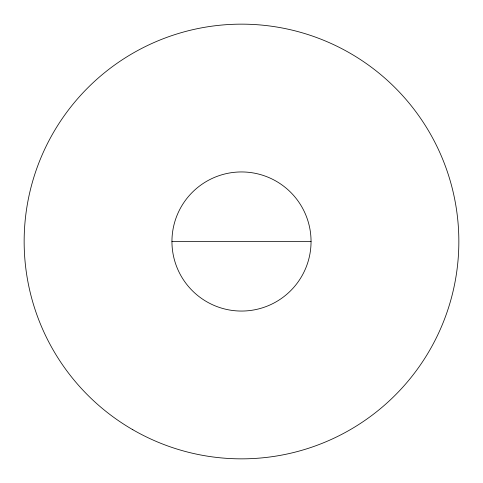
<?xml version="1.0" encoding="UTF-8"?>
<svg xmlns="http://www.w3.org/2000/svg" width="483" height="483" viewBox="0 0 483 483"><rect width="100%" height="100%" fill="white"/><g stroke="black" fill="none" stroke-linecap="round" stroke-linejoin="round"><path stroke-width="0.72" d="M171.948 241.5L311.052 241.5A69.552 69.552 0 0 1 206.724 301.736A69.552 69.552 0 0 1 206.724 181.264A69.552 69.552 0 0 1 311.052 241.5M132.825 429.731A217.35 217.35 0 0 0 458.85 241.5A217.35 217.35 0 0 0 132.825 53.269A217.35 217.35 0 0 0 132.825 429.731"/></g></svg>
